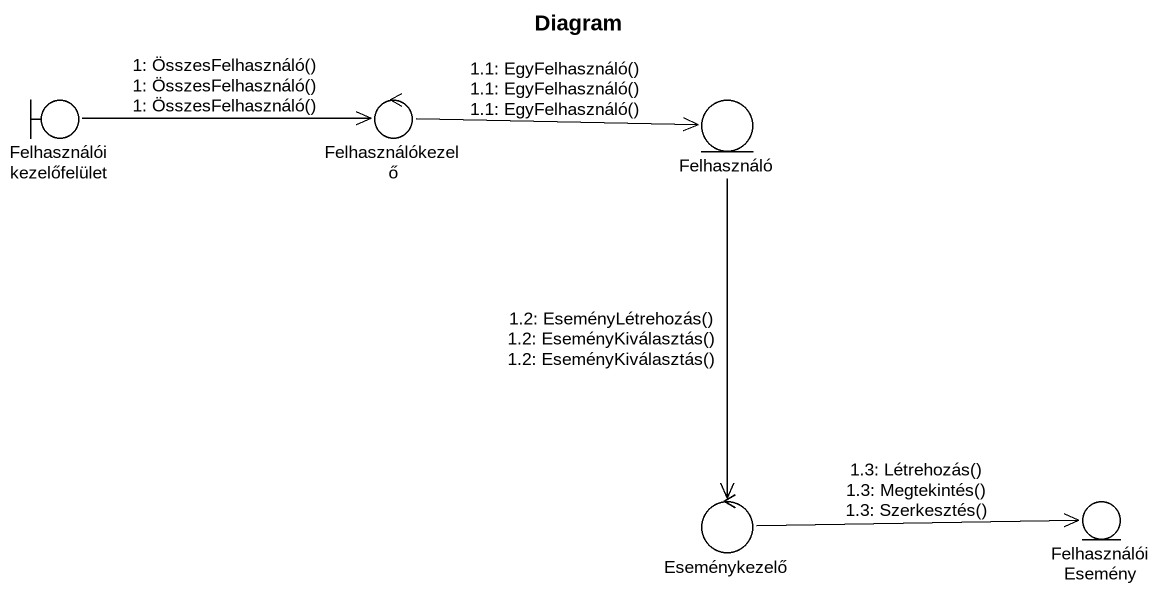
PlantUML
@startuml
title Diagram
boundary "Felhasználói kezelőfelület" as Felhasználói_kezelőfelület
control Felhasználókezelő
entity Felhasználó
control Eseménykezelő
entity FelhasználóiEsemény
Felhasználói_kezelőfelület -right-> Felhasználókezelő : 1: ÖsszesFelhasználó()\n1: ÖsszesFelhasználó()\n1: ÖsszesFelhasználó()
Felhasználókezelő -right-> Felhasználó : 1.1: EgyFelhasználó()\n1.1: EgyFelhasználó()\n1.1: EgyFelhasználó()
Felhasználó --> Eseménykezelő : 1.2: EseményLétrehozás()\n1.2: EseményKiválasztás()\n1.2: EseményKiválasztás()
Eseménykezelő -right-> FelhasználóiEsemény : 1.3: Létrehozás()\n1.3: Megtekintés()\n1.3: Szerkesztés()
@enduml
